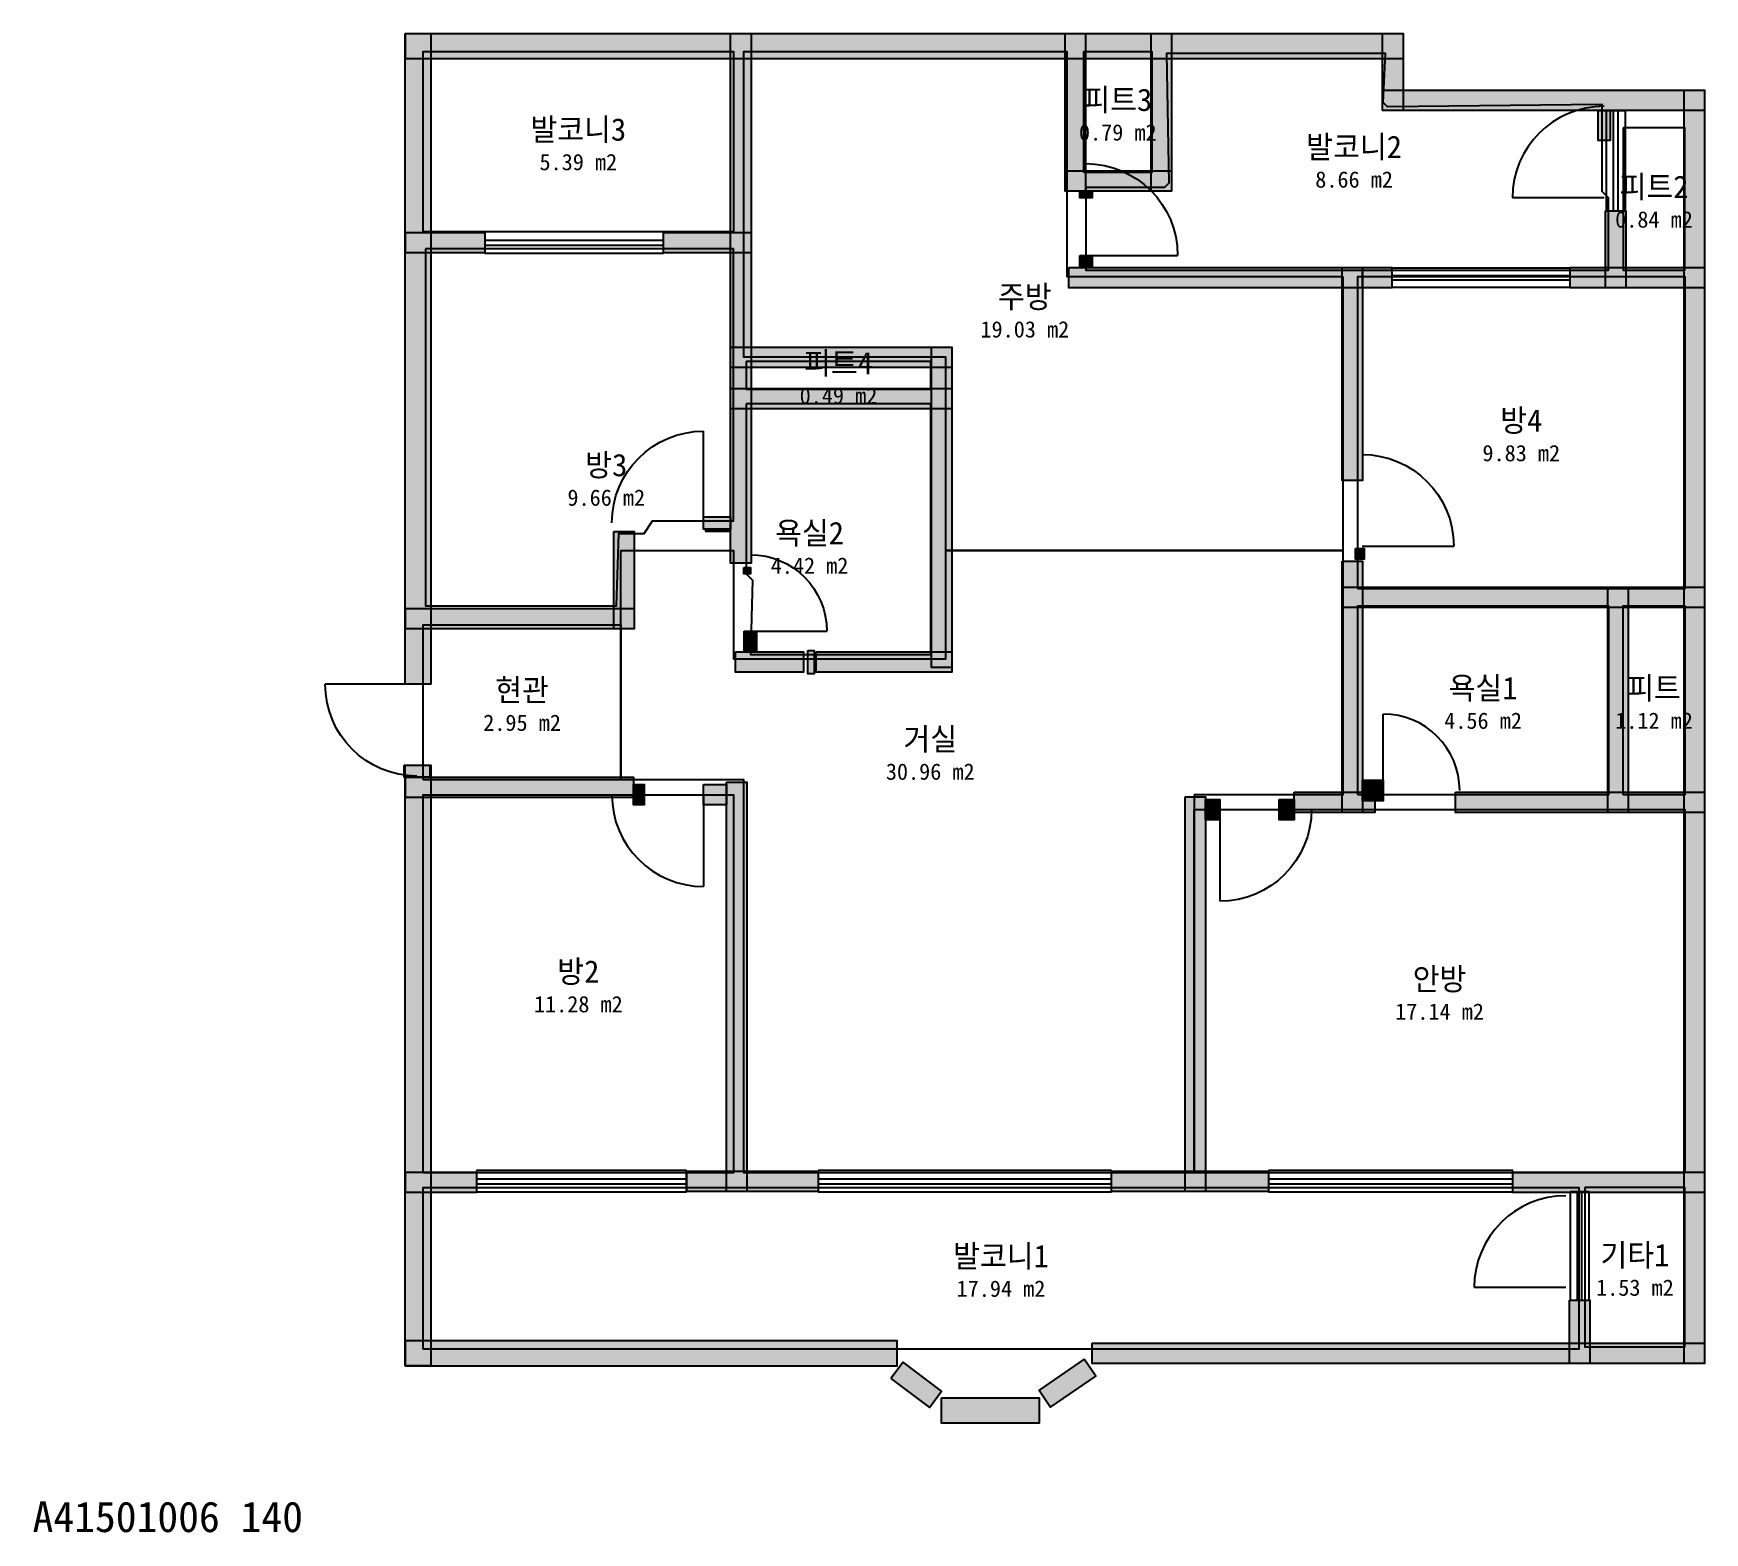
# Model space of a CAD drawing. Header units: millimetres. Extents: x 9 to 16402, y -905 to 13802.
import ezdxf
from ezdxf.enums import TextEntityAlignment as Align

# ---------------------------------------------------------------- set-up
doc = ezdxf.new("R2010")
doc.units = ezdxf.units.MM
for name, color, linetype in [('A-ANNO-TEXT', 7, 'Continuous'), ('A-AREA', 9, 'Continuous'), ('A-AREA-IDEN', 7, 'Continuous'), ('A-DOOR', 4, 'Continuous'), ('A-GLAZ', 5, 'Continuous'), ('A-WALL-EXTR', 7, 'Continuous'), ('A-WALL-PATT', 8, 'Continuous'), ('A-WALL-PRTN', 8, 'Continuous'), ('A-WALL-STRC', 7, 'Continuous')]:
    doc.layers.add(name, color=color, linetype=linetype)

# ---------------------------------------------------------------- blocks, each defined once
blk = doc.blocks.new('JJ-DOOR-SWING')
blk.add_line((0, 0), (0, 1000))
blk.add_arc((0, 0), 1000, 0, 90)
at = {"flags": 1}
for tag, p in [('WIDTH', (0, -150)), ('TYPE', (0, -250))]:
    blk.add_attdef(tag, p, '', height=80, dxfattribs=at)
blk = doc.blocks.new('JJ-WIN-DOUBLE')
for p, q in [((1000, 500), (0, 500)), ((0, 500), (0, -500)), ((1000, -500), (1000, 500)), ((0, 120), (1000, 120)), ((0, -120), (1000, -120)), ((0, -500), (1000, -500))]:
    blk.add_line(p, q)
at = {"flags": 1}
for tag, p in [('WIDTH', (0, -700)), ('TYPE', (0, -800))]:
    blk.add_attdef(tag, p, '', height=80, dxfattribs=at)

msp = doc.modelspace()

# ---------------------------------------------------------------- linework, layer by layer
at = {"layer": 'A-AREA'}
for points in [[(3833, 11854), (3833, 13625), (6875, 13625), (6875, 11854)], [(12854, 11417), (12854, 8729), (8958, 8729), (8958, 10625), (6979, 10625), (6979, 13625), (10146, 13625), (10146, 11417)], [(10312, 12438), (10312, 13625), (10979, 13625), (10979, 12438)], [(10333, 12292), (10333, 11479), (15458, 11479), (15458, 12188), (15396, 12250), (15396, 13104), (13292, 13083), (13250, 13125), (13271, 13604), (11125, 13604), (11146, 12333), (11104, 12292)], [(15604, 12875), (15604, 11479), (16208, 11479), (16208, 12875)], [(3854, 11688), (3854, 8187), (5729, 8187), (5750, 8896), (6000, 8896), (6083, 9021), (6875, 9021), (6875, 11688)], [(13000, 8354), (13000, 11417), (16208, 11417), (16208, 8354)], [(7000, 10583), (7000, 10312), (8812, 10312), (8812, 10583)], [(7000, 10167), (7000, 8500), (7062, 8438), (7042, 7708), (8812, 7708), (8812, 10167)], [(11396, 6333), (11396, 2625), (6979, 2625), (6979, 6479), (5771, 6479), (5771, 8729), (6875, 8729), (6875, 7667), (8958, 7667), (8958, 8729), (12854, 8729), (12854, 6333)], [(13000, 6333), (13000, 8187), (15458, 8187), (15458, 6333)], [(15604, 6333), (15604, 8187), (16208, 8187), (16208, 6333)], [(3833, 6479), (3833, 8000), (5771, 8000), (5771, 6479)], [(3833, 2625), (3833, 6333), (6875, 6333), (6875, 2625)], [(11396, 2625), (11396, 6188), (16208, 6188), (16208, 2625)], [(3833, 896), (3833, 2479), (15167, 2479), (15167, 896)], [(15229, 2479), (15229, 917), (16208, 917), (16208, 2479)]]:
    msp.add_lwpolyline(points, close=True, dxfattribs=at)
at = {"layer": 'A-WALL-EXTR'}
for points in [[(3656, 13800), (3906, 13800), (3906, 7417), (3656, 7417)], [(3658, 13802), (13444, 13802), (13444, 13552), (3658, 13552)], [(6604, 8938), (6833, 8938), (6833, 8917), (6604, 8917)], [(12979, 8750), (13062, 8750), (13062, 8646), (12979, 8646)], [(6979, 8562), (7042, 8562), (7042, 8500), (6979, 8500)], [(7604, 7750), (7667, 7750), (7667, 7521), (7604, 7521)], [(3646, 6625), (3896, 6625), (3896, 6506), (3646, 6506)], [(3656, 6625), (3906, 6625), (3906, 731), (3656, 731)], [(3658, 979), (8479, 979), (8479, 729), (3658, 729)], [(8917, 417), (9875, 417), (9875, 167), (8917, 167)]]:
    msp.add_lwpolyline(points, close=True, dxfattribs=at)
at = {"layer": 'A-WALL-PATT', "color": 8}
for points in [[(3656, 13800), (3906, 13800), (3656, 7417), (3906, 7417)], [(3658, 13802), (13444, 13802), (3658, 13552), (13444, 13552)], [(6848, 13800), (7048, 13800), (6848, 8604), (7048, 8604)], [(10129, 13800), (10329, 13800), (10129, 12254), (10329, 12254)], [(10973, 13800), (11173, 13800), (10973, 12254), (11173, 12254)], [(13244, 13800), (13444, 13800), (13244, 13046), (13444, 13046)], [(13244, 13246), (16402, 13246), (13244, 13046), (16402, 13046)], [(16202, 13246), (16402, 13246), (16202, 754), (16402, 754)], [(15357, 13046), (15477, 13046), (15357, 12750), (15477, 12750)], [(10129, 12454), (11173, 12454), (10129, 12254), (11173, 12254)], [(10273, 12254), (10393, 12254), (10273, 12188), (10393, 12188)], [(15431, 12062), (15631, 12062), (15431, 11306), (15631, 11306)], [(3658, 11850), (4438, 11850), (3658, 11650), (4438, 11650)], [(6188, 11850), (7048, 11850), (6188, 11650), (7048, 11650)], [(10167, 11506), (13333, 11506), (10167, 11306), (13333, 11306)], [(10273, 11625), (10393, 11625), (10273, 11506), (10393, 11506)], [(12848, 11506), (13048, 11506), (12848, 9417), (13048, 9417)], [(13048, 11506), (13333, 11506), (13048, 11306), (13333, 11306)], [(15083, 11506), (16402, 11506), (15083, 11306), (16402, 11306)], [(6848, 10725), (9017, 10725), (6848, 10525), (9017, 10525)], [(8817, 10725), (9017, 10725), (8817, 7583), (9017, 7583)], [(6848, 10319), (9017, 10319), (6848, 10119), (9017, 10119)], [(6583, 9060), (6848, 9060), (6583, 8940), (6848, 8940)], [(5702, 8917), (5902, 8917), (5702, 7962), (5902, 7962)], [(6604, 8938), (6604, 8917), (6833, 8917)], [(6833, 8917), (6833, 8938), (6604, 8938)], [(12979, 8750), (12979, 8646), (13062, 8646)], [(13062, 8646), (13062, 8750), (12979, 8750)], [(6979, 8562), (6979, 8500), (7042, 8500)], [(7042, 8500), (7042, 8562), (6979, 8562)], [(12848, 8625), (13048, 8625), (12848, 6160), (13048, 6160)], [(12848, 8371), (16402, 8371), (12848, 8171), (16402, 8171)], [(15452, 8371), (15652, 8371), (15452, 6160), (15652, 6160)], [(3658, 8162), (5902, 8162), (3658, 7962), (5902, 7962)], [(6982, 7938), (7102, 7938), (6982, 7735), (7102, 7735)], [(6896, 7735), (7562, 7735), (6896, 7535), (7562, 7535)], [(7604, 7750), (7604, 7521), (7667, 7521)], [(7667, 7521), (7667, 7750), (7604, 7750)], [(7688, 7735), (9017, 7735), (7688, 7535), (9017, 7535)], [(3646, 6625), (3896, 6625), (3646, 6506), (3896, 6506)], [(3656, 6625), (3906, 6625), (3656, 731), (3906, 731)], [(3658, 6506), (5896, 6506), (3658, 6306), (5896, 6306)], [(5896, 6433), (6000, 6433), (5896, 6233), (6000, 6233)], [(6583, 6433), (6806, 6433), (6583, 6233), (6806, 6233)], [(6806, 6458), (7006, 6458), (6806, 2442), (7006, 2442)], [(13048, 6475), (13250, 6475), (13048, 6275), (13250, 6275)], [(11306, 6312), (11506, 6312), (11306, 2442), (11506, 2442)], [(11506, 6288), (11646, 6288), (11506, 6087), (11646, 6087)], [(12229, 6288), (12375, 6288), (12229, 6087), (12375, 6087)], [(12375, 6360), (13167, 6360), (12375, 6160), (13167, 6160)], [(13958, 6360), (16402, 6360), (13958, 6160), (16402, 6160)], [(3658, 2631), (4354, 2631), (3658, 2431), (4354, 2431)], [(6417, 2642), (7708, 2642), (6417, 2442), (7708, 2442)], [(10583, 2642), (12125, 2642), (10583, 2442), (12125, 2442)], [(14521, 2631), (16402, 2631), (14521, 2431), (16402, 2431)], [(15077, 1375), (15277, 1375), (15077, 754), (15277, 754)], [(3658, 979), (8479, 979), (3658, 729), (8479, 729)], [(10396, 954), (16402, 954), (10396, 754), (16402, 754)], [(8419, 608), (8798, 322), (8539, 767), (8918, 482)], [(10316, 795), (9873, 491), (10429, 630), (9986, 326)], [(8917, 417), (9875, 417), (8917, 167), (9875, 167)]]:
    msp.add_solid(points, dxfattribs=at)
at = {"layer": 'A-WALL-PRTN'}
for points in [[(15357, 13046), (15477, 13046), (15477, 12750), (15357, 12750)], [(10273, 12254), (10393, 12254), (10393, 12188), (10273, 12188)], [(10273, 11625), (10393, 11625), (10393, 11506), (10273, 11506)], [(6583, 9060), (6848, 9060), (6848, 8940), (6583, 8940)], [(6982, 7938), (7102, 7938), (7102, 7735), (6982, 7735)]]:
    msp.add_lwpolyline(points, close=True, dxfattribs=at)
at = {"layer": 'A-WALL-STRC'}
for points in [[(6848, 13800), (7048, 13800), (7048, 8604), (6848, 8604)], [(10129, 13800), (10329, 13800), (10329, 12254), (10129, 12254)], [(10973, 13800), (11173, 13800), (11173, 12254), (10973, 12254)], [(13244, 13800), (13444, 13800), (13444, 13046), (13244, 13046)], [(13244, 13246), (16402, 13246), (16402, 13046), (13244, 13046)], [(16202, 13246), (16402, 13246), (16402, 754), (16202, 754)], [(10129, 12454), (11173, 12454), (11173, 12254), (10129, 12254)], [(15431, 12062), (15631, 12062), (15631, 11306), (15431, 11306)], [(3658, 11850), (4438, 11850), (4438, 11650), (3658, 11650)], [(6188, 11850), (7048, 11850), (7048, 11650), (6188, 11650)], [(10167, 11506), (13333, 11506), (13333, 11306), (10167, 11306)], [(12848, 11506), (13048, 11506), (13048, 9417), (12848, 9417)], [(13048, 11506), (13333, 11506), (13333, 11306), (13048, 11306)], [(15083, 11506), (16402, 11506), (16402, 11306), (15083, 11306)], [(6848, 10725), (9017, 10725), (9017, 10525), (6848, 10525)], [(8817, 10725), (9017, 10725), (9017, 7583), (8817, 7583)], [(6848, 10319), (9017, 10319), (9017, 10119), (6848, 10119)], [(5702, 8917), (5902, 8917), (5902, 7962), (5702, 7962)], [(12848, 8625), (13048, 8625), (13048, 6160), (12848, 6160)], [(12848, 8371), (16402, 8371), (16402, 8171), (12848, 8171)], [(15452, 8371), (15652, 8371), (15652, 6160), (15452, 6160)], [(3658, 8162), (5902, 8162), (5902, 7962), (3658, 7962)], [(6896, 7735), (7562, 7735), (7562, 7535), (6896, 7535)], [(7688, 7735), (9017, 7735), (9017, 7535), (7688, 7535)], [(3658, 6506), (5896, 6506), (5896, 6306), (3658, 6306)], [(5896, 6433), (6000, 6433), (6000, 6233), (5896, 6233)], [(6583, 6433), (6806, 6433), (6806, 6233), (6583, 6233)], [(6806, 6458), (7006, 6458), (7006, 2442), (6806, 2442)], [(13048, 6475), (13250, 6475), (13250, 6275), (13048, 6275)], [(11306, 6312), (11506, 6312), (11506, 2442), (11306, 2442)], [(11506, 6288), (11646, 6288), (11646, 6087), (11506, 6087)], [(12229, 6288), (12375, 6288), (12375, 6087), (12229, 6087)], [(12375, 6360), (13167, 6360), (13167, 6160), (12375, 6160)], [(13958, 6360), (16402, 6360), (16402, 6160), (13958, 6160)], [(3658, 2631), (4354, 2631), (4354, 2431), (3658, 2431)], [(6417, 2642), (7708, 2642), (7708, 2442), (6417, 2442)], [(10583, 2642), (12125, 2642), (12125, 2442), (10583, 2442)], [(14521, 2631), (16402, 2631), (16402, 2431), (14521, 2431)], [(15077, 1375), (15277, 1375), (15277, 754), (15077, 754)], [(10396, 954), (16402, 954), (16402, 754), (10396, 754)], [(8419, 608), (8798, 322), (8918, 482), (8539, 767)], [(10316, 795), (9873, 491), (9986, 326), (10429, 630)]]:
    msp.add_lwpolyline(points, close=True, dxfattribs=at)

# ---------------------------------------------------------------- block references
at = {"layer": 'A-DOOR'}
for p, xscale, yscale, rotation in [((15417, 12188), 0.9, 0.9, 90), ((10333, 11625), 0.9, -0.9, 90), ((6583, 9000), 0.9, -0.9, 180), ((13042, 8771), 0.9, -0.9, 90), ((7042, 7938), 0.75, -0.75, 90), ((3771, 7417), 0.9, -0.9, -90), ((6583, 6333), 0.9, 0.9, 180), ((15042, 1500), 0.9, 0.9, 90)]:
    msp.add_blockref('JJ-DOOR-SWING', p, dxfattribs=dict(at, xscale=xscale, yscale=yscale, rotation=rotation))
for p, xscale, yscale in [((13250, 6375), 0.75, 0.75), ((11646, 6188), 0.9, -0.9)]:
    msp.add_blockref('JJ-DOOR-SWING', p, dxfattribs=dict(at, xscale=xscale, yscale=yscale))
at = {"layer": 'A-GLAZ', "yscale": 0.1875, "rotation": 90}
for p, xscale in [((15531, 12062), 0.9791666666666661), ((15177, 1375), 1.0625)]:
    msp.add_blockref('JJ-WIN-DOUBLE', p, dxfattribs=dict(at, xscale=xscale))
at = {"layer": 'A-GLAZ'}
for p, xscale, yscale in [((4438, 11750), 1.75, 0.2083333333333333), ((13333, 11406), 1.75, 0.1875), ((4354, 2542), 2.0625, 0.2083333333333333), ((7708, 2542), 2.874999999999999, 0.2083333333333333), ((12125, 2542), 2.395833333333332, 0.2083333333333333)]:
    msp.add_blockref('JJ-WIN-DOUBLE', p, dxfattribs=dict(at, xscale=xscale, yscale=yscale))

# ---------------------------------------------------------------- texts
at = {"layer": 'A-ANNO-TEXT'}
msp.add_text('A41501006 140', height=300, dxfattribs=at).set_placement((0, -900))
at = {"layer": 'A-AREA-IDEN'}
for s, height, p in [('피트3', 220, (10646, 13151)), ('발코니3', 220, (5354, 12860)), ('0.79 m2', 160, (10646, 12831)), ('발코니2', 220, (12964, 12689)), ('5.39 m2', 160, (5354, 12540)), ('8.66 m2', 160, (12964, 12369)), ('피트2', 220, (15906, 12297)), ('0.84 m2', 160, (15906, 11977)), ('주방', 220, (9734, 11219)), ('19.03 m2', 160, (9734, 10899)), ('피트4', 220, (7906, 10568)), ('0.49 m2', 160, (7906, 10248)), ('방4', 220, (14604, 10005)), ('방3', 220, (5628, 9568)), ('9.83 m2', 160, (14604, 9685)), ('9.66 m2', 160, (5628, 9248)), ('욕실2', 220, (7622, 8901)), ('4.42 m2', 160, (7622, 8581)), ('현관', 220, (4802, 7360)), ('욕실1', 220, (14229, 7380)), ('피트', 220, (15906, 7380)), ('2.95 m2', 160, (4802, 7040)), ('4.56 m2', 160, (14229, 7060)), ('1.12 m2', 160, (15906, 7060)), ('거실', 220, (8806, 6880)), ('30.96 m2', 160, (8806, 6560)), ('방2', 220, (5354, 4599)), ('안방', 220, (13802, 4526)), ('11.28 m2', 160, (5354, 4279)), ('17.14 m2', 160, (13802, 4206)), ('발코니1', 220, (9500, 1808)), ('기타1', 220, (15719, 1818)), ('17.94 m2', 160, (9500, 1488)), ('1.53 m2', 160, (15719, 1498))]:
    msp.add_text(s, height=height, dxfattribs=at).set_placement(p, align=Align.MIDDLE_CENTER)

doc.saveas('drawing.dxf')
